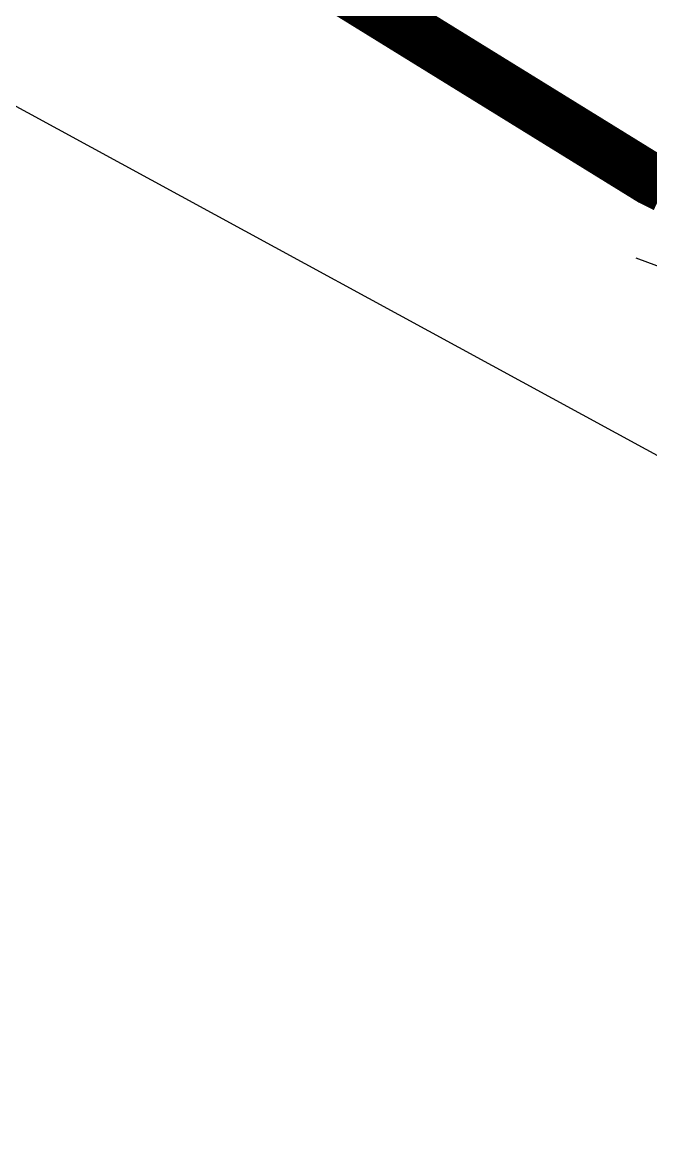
# Model space of a CAD drawing. Header units: metres. Extents: x 5050628 to 5051714, y 2427166 to 2427740.
# Drawn here: x 5051184.29 to 5051187.88, y 2427321.07 to 2427327.46 of the extents above; entities that cross this region are included whole.
import ezdxf

# ---------------------------------------------------------------- set-up
doc = ezdxf.new("R2010")
doc.units = ezdxf.units.M
doc.layers.add('DEFENSA_METALICA', color=252, linetype='Continuous', true_color=0xa9b0b6)
doc.layers.add('LEVANTAMIENTO', color=253, linetype='Continuous', true_color=0xbebebe)
doc.layers.add('ORTOFOTO', color=7, linetype='Continuous')
picture_1 = doc.add_image_def('image1.jpg', size_in_pixel=(6889, 5778))

msp = doc.modelspace()

# ---------------------------------------------------------------- linework, layer by layer
at = {"layer": 'DEFENSA_METALICA', "const_width": 0.3}
msp.add_lwpolyline([(5051175.0641, 2427334.4739), (5051187.8857, 2427326.5607), (5051187.9479, 2427326.5298), (5051187.9661, 2427326.521)], dxfattribs=at)
at = {"layer": 'LEVANTAMIENTO'}
for points in [[(5051064.753, 2427382.244), (5051072.038, 2427380.793), (5051087.712, 2427376.353), (5051094.683, 2427372.998), (5051106.19, 2427367.151), (5051112.979, 2427363.436), (5051124.192, 2427357.234), (5051134.994, 2427351.195), (5051146.564, 2427345.044), (5051167.871, 2427335.319), (5051183.433, 2427327.425), (5051206.79, 2427314.716)], [(5051187.799, 2427326.113), (5051195.841, 2427323.132), (5051199.907, 2427321.725), (5051205.353, 2427319.795)]]:
    msp.add_lwpolyline(points, dxfattribs=at)

# ---------------------------------------------------------------- pictures from other files: only their frames are drawn
at = {"layer": 'ORTOFOTO'}
image = msp.add_image(picture_1, insert=(5050758.8887, 2427166.4673), size_in_units=(683.8504, 573.5647), dxfattribs=at)
image.dxf.flags = 11

doc.saveas('drawing.dxf')
